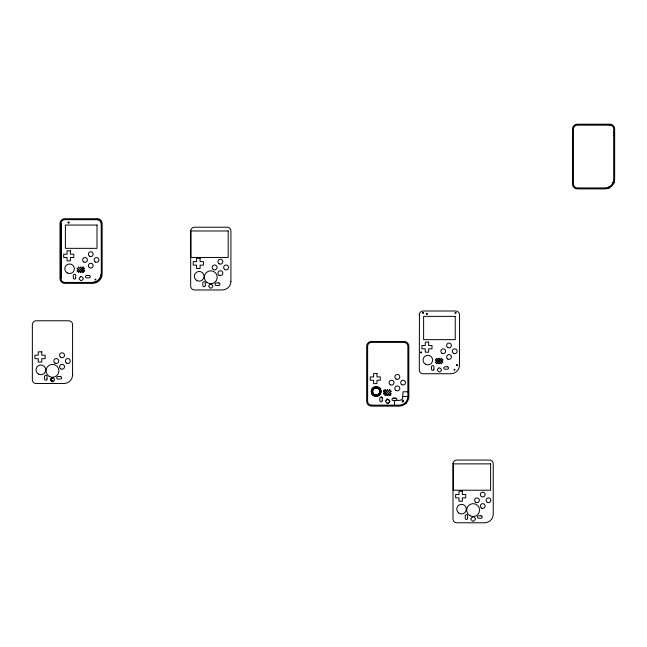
<?xml version="1.0" encoding="UTF-8"?>
<svg xmlns="http://www.w3.org/2000/svg" width="647" height="647" viewBox="0 0 647 647"><rect width="100%" height="100%" fill="white"/><g stroke="black" fill="none" stroke-linecap="round" stroke-linejoin="round"><path stroke-width="0.97" d="M419.305 314.838A3.833 3.833 0 0 1 423.138 311.005L455.706 311.005A3.833 3.833 0 0 1 459.54 314.838L459.54 365.118A8.621 8.621 0 0 1 450.919 373.74L422.693 373.731A3.833 3.833 0 0 1 419.305 369.922L419.434 313.844M371.297 391.524C371.063 385.272 381.253 385.272 381.018 391.524C381.253 397.768 371.063 397.768 371.297 391.524L372.567 391.524C372.389 386.906 379.926 386.906 379.749 391.524C379.926 396.134 372.389 396.134 372.567 391.524M407.869 391.758L403.081 391.758L402.563 398.463A3.833 3.833 0 0 1 399.248 400.38L394.46 400.38L394.46 405.176M374.896 396.215L375.228 394.993M377.088 388.046L377.419 386.825M613.219 182.114L612.814 183.085M614.108 182.478L613.704 183.449M380.104 387.901L380.104 388.426M373.764 395.657A4.788 4.788 0 0 0 380.946 391.508A4.788 4.788 0 0 0 373.764 387.359A4.788 4.788 0 0 0 373.764 395.657L374.362 394.63A3.591 3.591 0 0 1 374.387 388.41L373.723 387.31M377.953 388.41L378.592 387.31M406.445 402.871L405.58 403.736M50.725 378.964L51.744 377.945A1.027 1.027 0 0 1 53.2 377.945L54.211 378.964A1.027 1.027 0 0 1 54.211 380.42L53.2 381.439A1.027 1.027 0 0 1 51.881 381.552L50.725 380.42A1.027 1.027 0 0 1 50.725 378.964L53.2 381.439M50.725 380.42L51.453 379.692M51.881 381.552L52.593 380.832M372.721 394.961L373.618 394.063M378.697 388.976L379.595 388.079M388.475 399.579L389.494 400.598A1.027 1.027 0 0 1 389.494 402.054L388.426 403.032A0.954 0.954 0 0 1 387.076 403.032L386.008 402.054A1.027 1.027 0 0 1 386.008 400.598L387.48 399.328M386.008 400.614L387.019 399.595M371.944 393.95L373.044 393.319M379.271 389.72L380.371 389.09M608.851 187.056L607.873 187.46M609.215 187.937L608.245 188.342M403.057 401.706C404.351 400.242 401.229 401.156 403.057 401.69M371.459 392.778L372.688 392.446M379.627 390.594L380.857 390.262M380.703 388.677L380.193 388.54M609.862 124.216L577.286 124.216A4.788 4.788 0 0 0 572.498 129.004L572.498 184.096A4.788 4.788 0 0 0 577.286 188.884L605.066 188.884A9.584 9.584 0 0 0 614.65 179.308L614.65 129.004A4.788 4.788 0 0 0 609.862 124.216L609.862 125.17A3.833 3.833 0 0 1 613.696 129.004L613.696 179.308A8.621 8.621 0 0 1 605.066 187.929L577.286 187.929A3.833 3.833 0 0 1 573.452 184.096L573.452 129.004A3.833 3.833 0 0 1 577.286 125.17L609.862 125.17M613.696 132.667L614.65 132.667M613.696 135.401L614.65 135.401M64.465 282.415L92.691 282.424A8.621 8.621 0 0 0 101.312 273.802L101.199 223.506A3.833 3.833 0 0 0 97.365 219.673M379.749 391.524L381.018 391.524M384.925 395.082L385.677 395.082L385.305 394.435L384.925 395.082L390.901 395.115M403.081 396.546L407.869 396.546L407.869 346.25A3.833 3.833 0 0 0 404.035 342.417L371.459 342.417A3.833 3.833 0 0 0 367.633 346.25L367.633 401.342A3.833 3.833 0 0 0 371.459 405.176M393.255 398.212L395.657 398.212A1.197 1.197 0 0 1 396.854 399.409A1.197 1.197 0 0 1 395.657 400.606L393.255 400.606A1.197 1.197 0 0 1 392.058 399.409A1.197 1.197 0 0 1 393.255 398.212L395.657 398.228M371.022 405.143L399.248 405.176A8.621 8.621 0 0 0 407.869 396.538M386.89 399.005L387.747 399.062M371.459 390.262L372.688 390.594M379.627 392.446L380.857 392.778M383.946 394.063L384.553 393.635L384.092 393.239L383.695 393.708L383.946 394.063L383.914 390.068M371.944 389.09L373.044 389.72M379.271 393.319L380.371 393.95M372.721 388.079L373.618 388.976M378.697 394.063L379.595 394.961M51.744 377.945L52.472 378.673M377.953 394.63L378.592 395.729M374.896 386.825L375.228 388.046M377.088 394.993L377.419 396.215M376.158 386.655L376.158 387.925M376.158 395.115L376.158 396.385M61.077 223.522L61.077 278.606M101.312 223.522A3.833 3.833 0 0 0 97.479 219.689L64.797 219.673A3.833 3.833 0 0 0 60.964 223.506L60.964 278.598A3.833 3.833 0 0 0 64.797 282.424M402.41 402.159A1.051 1.051 0 0 1 402.191 401.989M402.191 400.501A1.051 1.051 0 0 1 403.461 400.331M387.076 399.644A0.954 0.954 0 0 1 388.426 399.644L389.445 400.663A0.954 0.954 0 0 1 389.445 402.013M381.479 397.032A1.27 1.27 0 0 1 382.312 398.228M101.199 273.802A8.621 8.621 0 0 1 92.578 282.424M388.475 403.073A1.027 1.027 0 0 1 387.019 403.073M374.387 394.63A3.591 3.591 0 0 0 379.773 391.524A3.591 3.591 0 0 0 374.387 388.41M78.279 267.284C78.974 268.861 79.427 265.99 78.279 267.284M384.836 390.012C385.531 391.597 385.984 388.718 384.836 390.012M436.507 358.6C437.21 360.169 437.647 357.322 436.507 358.6M72.585 375.042L72.569 375.462A8.621 8.621 0 0 1 63.964 383.525L36.183 383.525A3.833 3.833 0 0 1 32.35 379.692L32.35 324.6A3.833 3.833 0 0 1 36.183 320.775L68.76 320.775A3.833 3.833 0 0 1 72.585 324.6L72.585 375.042M77.147 270.867C77.81 272.46 78.319 269.597 77.147 270.867M230.914 281.477L230.898 281.906A8.621 8.621 0 0 1 222.293 289.961L194.504 289.961A3.833 3.833 0 0 1 190.671 286.128L190.671 231.044A3.833 3.833 0 0 1 194.504 227.21L227.081 227.21A3.833 3.833 0 0 1 230.914 231.044L230.914 281.477M435.374 362.183C436.046 363.776 436.547 360.913 435.374 362.183M453.029 463.543L453.013 518.967A3.833 3.833 0 0 0 456.41 522.776L484.627 522.784A8.621 8.621 0 0 0 493.249 514.163L493.249 463.875A3.833 3.833 0 0 0 489.423 460.049L456.847 460.049A3.833 3.833 0 0 0 453.143 462.888L453.029 463.543M77.122 268.489C77.745 270.098 78.327 267.251 77.122 268.489M383.679 391.225C384.302 392.834 384.884 389.987 383.679 391.225M435.35 359.805C435.973 361.414 436.555 358.567 435.35 359.805M68.032 222.422C69.092 225.107 70.038 220.344 68.032 222.422M426.26 313.738C427.319 316.423 428.265 311.66 426.26 313.738M78.141 269.629C78.667 271.279 79.419 268.473 78.141 269.629M78.327 272.023C78.853 273.673 79.605 270.867 78.327 272.023M79.338 268.432C79.864 270.082 80.616 267.276 79.338 268.432M79.338 270.826C79.864 272.476 80.616 269.67 79.338 270.826M80.535 267.235C81.069 268.877 81.805 266.087 80.535 267.235M80.543 269.629C81.061 271.263 81.805 268.481 80.543 269.629M80.535 272.023C81.061 273.673 81.813 270.867 80.535 272.023M81.732 268.432C82.234 270.082 83.051 267.268 81.732 268.432M81.732 270.826C82.258 272.476 83.01 269.67 81.732 270.826M82.929 269.629C83.455 271.271 84.223 268.489 82.929 269.629M82.743 272.023C83.277 273.673 84.029 270.867 82.743 272.023M83.924 270.826C84.45 272.476 85.202 269.67 83.924 270.826M95.101 279.431C95.683 281.259 96.524 278.137 95.101 279.431M384.698 392.365C385.224 393.999 385.992 391.225 384.698 392.365M385.895 391.168C386.421 392.81 387.173 390.004 385.895 391.168M385.895 393.562C386.421 395.204 387.173 392.397 385.895 393.562M387.092 389.963C387.618 391.613 388.378 388.807 387.092 389.963M387.1 392.365C387.618 393.991 388.362 391.217 387.1 392.365M387.092 394.759C387.618 396.401 388.378 393.594 387.092 394.759M388.289 391.168C388.823 392.81 389.575 390.004 388.289 391.168M388.289 393.562C388.823 395.204 389.575 392.397 388.289 393.562M389.486 392.365C390.02 394.007 390.772 391.2 389.486 392.365M389.3 394.759C389.834 396.401 390.586 393.594 389.3 394.759M390.481 393.562C391.006 395.204 391.758 392.397 390.481 393.562M422.531 312.76C423.3 315.138 424.383 311.078 422.531 312.76M420.615 352.267C421.383 354.645 422.467 350.585 420.615 352.267M436.369 360.945C436.871 362.595 437.696 359.781 436.369 360.945M436.555 363.339C437.081 364.981 437.849 362.199 436.555 363.339M437.566 359.748C438.1 361.398 438.852 358.584 437.566 359.748M437.566 362.142C438.092 363.784 438.86 361.002 437.566 362.142M438.763 358.551C439.297 360.201 440.049 357.387 438.763 358.551M438.771 360.945C439.281 362.579 440.057 359.797 438.771 360.945M438.763 363.339C439.297 364.989 440.049 362.183 438.763 363.339M439.968 359.748C440.494 361.398 441.246 358.584 439.968 359.748M439.968 362.142C440.494 363.792 441.246 360.986 439.968 362.142M441.165 360.945C441.691 362.595 442.443 359.781 441.165 360.945M440.979 363.339C441.505 364.989 442.257 362.183 440.979 363.339M442.152 362.142C442.677 363.792 443.43 360.986 442.152 362.142M455.108 312.76C455.868 315.138 456.96 311.078 455.108 312.76M454.145 369.688C454.728 371.515 455.569 368.402 454.145 369.688M456.523 364.957C457.292 367.334 458.375 363.282 456.523 364.957M83.956 268.448C84.401 270.114 85.291 267.348 83.956 268.448M390.513 391.176C390.958 392.842 391.847 390.076 390.513 391.176M442.184 359.756C442.629 361.43 443.518 358.664 442.184 359.756M82.8 267.195C83.148 268.885 84.199 266.176 82.8 267.195M389.357 389.923C389.704 391.613 390.756 388.904 389.357 389.923M441.036 358.511C441.383 360.201 442.427 357.492 441.036 358.511M80.463 276.851L79.452 277.87A1.027 1.027 0 0 0 79.452 279.326L80.463 280.337A1.027 1.027 0 0 0 81.918 280.337L82.937 279.326A1.027 1.027 0 0 0 82.937 277.87L81.918 276.851A1.027 1.027 0 0 0 80.463 276.851M210.065 284.381L209.046 285.4A1.027 1.027 0 0 0 209.046 286.856L210.065 287.875A1.027 1.027 0 0 0 211.52 287.875L212.54 286.856A1.027 1.027 0 0 0 212.54 285.4L211.52 284.381A1.027 1.027 0 0 0 210.065 284.381M438.698 368.167L437.679 369.178A1.027 1.027 0 0 0 437.679 370.634L438.698 371.653A1.027 1.027 0 0 0 440.154 371.653L441.165 370.634A1.027 1.027 0 0 0 441.165 369.178L440.154 368.167A1.027 1.027 0 0 0 438.698 368.167M472.456 516.921L471.097 518.271A0.954 0.954 0 0 0 471.097 519.63L472.456 520.981A0.954 0.954 0 0 0 473.814 520.981L475.165 519.63A0.954 0.954 0 0 0 475.165 518.271L473.814 516.921A0.954 0.954 0 0 0 472.456 516.921M97.365 218.718L64.797 218.718A4.788 4.788 0 0 0 60.001 223.506L60.001 278.598A4.788 4.788 0 0 0 64.797 283.386L92.578 283.386A9.584 9.584 0 0 0 102.161 273.802L102.161 223.506A4.788 4.788 0 0 0 97.365 218.718M97.001 225.051L65.387 225.051L65.387 248.335L97.001 248.335L97.001 225.051M228.181 230.971L190.914 230.971L190.914 257.457L228.181 257.457L228.181 230.971M70.418 250.826L67.062 250.826L67.062 254.182L63.705 254.182L63.705 257.53L67.062 257.53L67.062 260.887L70.418 260.887L70.418 257.53L73.766 257.53L73.766 254.182L70.418 254.182L70.418 250.826M200.085 258.274L196.591 258.274L196.591 261.623L193.235 261.623L193.235 265.124L196.591 265.124L196.591 268.473L200.085 268.473L200.085 265.124L203.441 265.124L203.441 261.623L200.085 261.623L200.085 258.274M89.1 275.485L86.698 275.485A1.197 1.197 0 0 0 85.501 276.681A1.197 1.197 0 0 0 86.698 277.878L89.1 277.878A1.197 1.197 0 0 0 90.297 276.681A1.197 1.197 0 0 0 89.1 275.485M218.694 282.941L216.3 282.941A1.27 1.27 0 0 0 215.03 284.211A1.27 1.27 0 0 0 216.3 285.481L218.694 285.481A1.27 1.27 0 0 0 219.964 284.211A1.27 1.27 0 0 0 218.694 282.941M455.229 316.367L423.615 316.367L423.615 339.651L455.229 339.651L455.229 316.367M404.035 341.462L371.459 341.462A4.788 4.788 0 0 0 366.671 346.25L366.671 401.342A4.788 4.788 0 0 0 371.459 406.13L399.248 406.13A9.584 9.584 0 0 0 408.823 396.546L408.823 346.25A4.788 4.788 0 0 0 404.035 341.462M428.646 342.142L425.289 342.142L425.289 345.49L421.941 345.49L421.941 348.846L425.289 348.846L425.289 352.203L428.646 352.203L428.646 348.846L431.994 348.846L431.994 345.49L428.646 345.49L428.646 342.142M41.764 351.839L38.27 351.839L38.27 355.187L34.914 355.187L34.914 358.689L38.27 358.689L38.27 362.037L41.764 362.037L41.764 358.689L45.12 358.689L45.12 355.187L41.764 355.187L41.764 351.839M447.328 366.792L444.934 366.792A1.197 1.197 0 0 0 443.737 367.997A1.197 1.197 0 0 0 444.934 369.194L447.328 369.194A1.197 1.197 0 0 0 448.525 367.997A1.197 1.197 0 0 0 447.328 366.792M376.975 373.554L373.618 373.554L373.618 376.91L370.262 376.91L370.262 380.266L373.618 380.266L373.618 383.614L376.975 383.614L376.975 380.266L380.323 380.266L380.323 376.91L376.975 376.91L376.975 373.554M60.373 376.505L57.979 376.505A1.27 1.27 0 0 0 56.71 377.775A1.27 1.27 0 0 0 57.979 379.045L60.373 379.045A1.27 1.27 0 0 0 61.643 377.775A1.27 1.27 0 0 0 60.373 376.505M490.62 463.875L453.256 463.875L453.256 490.224L490.62 490.224L490.62 463.875M462.354 491.186L458.998 491.186L458.998 494.534L455.65 494.534L455.65 497.891L458.998 497.891L458.998 501.239L462.354 501.239L462.354 497.891L465.711 497.891L465.711 494.534L462.354 494.534L462.354 491.186M481.036 515.837L478.643 515.837A1.197 1.197 0 0 0 477.446 517.034A1.197 1.197 0 0 0 478.643 518.231L481.036 518.231A1.197 1.197 0 0 0 482.233 517.034A1.197 1.197 0 0 0 481.036 515.837M467.627 518.231L467.627 515.837A1.197 1.197 0 0 0 466.43 514.64A1.197 1.197 0 0 0 465.225 515.837L465.225 518.231A1.197 1.197 0 0 0 466.43 519.428A1.197 1.197 0 0 0 467.627 518.231M433.911 369.194L433.911 366.792A1.197 1.197 0 0 0 432.714 365.595A1.197 1.197 0 0 0 431.517 366.792L431.517 369.194A1.197 1.197 0 0 0 432.714 370.391A1.197 1.197 0 0 0 433.911 369.194M382.24 400.622L382.24 398.212A1.197 1.197 0 0 0 381.043 397.015A1.197 1.197 0 0 0 379.846 398.212L379.846 400.622A1.197 1.197 0 0 0 381.043 401.819A1.197 1.197 0 0 0 382.24 400.622M379.821 393.344L379.821 389.696L379.773 393.344M205.358 285.408L205.358 283.014A1.27 1.27 0 0 0 204.088 281.744A1.27 1.27 0 0 0 202.818 283.014L202.818 285.408A1.27 1.27 0 0 0 204.088 286.678A1.27 1.27 0 0 0 205.358 285.408M75.683 277.878L75.683 275.485A1.197 1.197 0 0 0 74.486 274.279A1.197 1.197 0 0 0 73.289 275.485L73.289 277.878A1.197 1.197 0 0 0 74.486 279.075A1.197 1.197 0 0 0 75.683 277.878M47.029 378.972L47.029 376.578A1.27 1.27 0 0 0 45.759 375.309A1.27 1.27 0 0 0 44.497 376.578L44.497 378.972A1.27 1.27 0 0 0 45.759 380.242A1.27 1.27 0 0 0 47.029 378.972M219.139 263.83A2.467 2.467 0 0 0 222.843 261.695A2.467 2.467 0 0 0 219.139 259.56A2.467 2.467 0 0 0 219.139 263.83M213.389 269.581A2.467 2.467 0 0 0 217.093 267.446A2.467 2.467 0 0 0 213.389 265.31A2.467 2.467 0 0 0 213.389 269.581M224.622 269.403A2.467 2.467 0 0 0 228.569 267.769A2.467 2.467 0 0 0 225.18 265.165A2.467 2.467 0 0 0 224.622 269.403M219.139 275.331A2.467 2.467 0 0 0 222.843 273.196A2.467 2.467 0 0 0 219.139 271.061A2.467 2.467 0 0 0 219.139 275.331M207.024 282.521A6.47 6.47 0 0 0 217.23 277.903A6.47 6.47 0 0 0 208.124 271.376A6.47 6.47 0 0 0 207.024 282.521M196.769 280.523A4.861 4.861 0 0 0 204.064 276.309A4.861 4.861 0 0 0 196.769 272.096A4.861 4.861 0 0 0 196.769 280.523M60.551 357.217A2.467 2.467 0 0 0 64.498 355.583A2.467 2.467 0 0 0 61.109 352.979A2.467 2.467 0 0 0 60.551 357.217M55.068 363.145A2.467 2.467 0 0 0 58.772 361.01A2.467 2.467 0 0 0 55.068 358.875A2.467 2.467 0 0 0 55.068 363.145M66.568 363.145A2.467 2.467 0 0 0 70.264 361.01A2.467 2.467 0 0 0 66.568 358.875A2.467 2.467 0 0 0 66.568 363.145M60.818 368.895A2.467 2.467 0 0 0 64.514 366.76A2.467 2.467 0 0 0 60.818 364.625A2.467 2.467 0 0 0 60.818 368.895M49.237 376.433A6.47 6.47 0 0 0 58.934 370.828A6.47 6.47 0 0 0 49.237 365.231A6.47 6.47 0 0 0 49.237 376.433M38.448 374.079A4.861 4.861 0 0 0 45.743 369.874A4.861 4.861 0 0 0 38.448 365.66A4.861 4.861 0 0 0 38.448 374.079M447.805 347.552A2.394 2.394 0 0 0 451.396 345.482A2.394 2.394 0 0 0 447.805 343.403A2.394 2.394 0 0 0 447.805 347.552M453.555 353.302A2.394 2.394 0 0 0 457.146 351.224A2.394 2.394 0 0 0 453.555 349.154A2.394 2.394 0 0 0 453.555 353.302M442.055 353.302A2.394 2.394 0 0 0 445.654 351.224A2.394 2.394 0 0 0 442.055 349.154A2.394 2.394 0 0 0 442.055 353.302M447.805 359.053A2.394 2.394 0 0 0 451.396 356.974A2.394 2.394 0 0 0 447.805 354.904A2.394 2.394 0 0 0 447.805 359.053M425.435 364.237A4.788 4.788 0 0 0 432.617 360.088A4.788 4.788 0 0 0 425.435 355.939A4.788 4.788 0 0 0 425.435 364.237M89.577 256.236A2.394 2.394 0 0 0 93.168 254.166A2.394 2.394 0 0 0 89.577 252.087A2.394 2.394 0 0 0 89.577 256.236M95.327 261.986A2.394 2.394 0 0 0 98.918 259.916A2.394 2.394 0 0 0 95.327 257.838A2.394 2.394 0 0 0 95.327 261.986M83.827 261.986A2.394 2.394 0 0 0 87.418 259.916A2.394 2.394 0 0 0 83.827 257.838A2.394 2.394 0 0 0 83.827 261.986M89.318 267.559A2.394 2.394 0 0 0 93.144 265.974A2.394 2.394 0 0 0 89.852 263.45A2.394 2.394 0 0 0 89.318 267.559M67.207 272.921A4.788 4.788 0 0 0 74.389 268.772A4.788 4.788 0 0 0 67.207 264.623A4.788 4.788 0 0 0 67.207 272.921M458.626 512.934A4.788 4.788 0 0 0 466.293 509.755A4.788 4.788 0 0 0 459.71 504.709A4.788 4.788 0 0 0 458.626 512.934M469.9 515.691A6.47 6.47 0 0 0 479.597 510.087A6.47 6.47 0 0 0 469.9 504.49A6.47 6.47 0 0 0 469.9 515.691M475.771 502.355A2.394 2.394 0 0 0 479.362 500.285A2.394 2.394 0 0 0 475.771 498.206A2.394 2.394 0 0 0 475.771 502.355M481.514 496.613A2.394 2.394 0 0 0 485.113 494.534A2.394 2.394 0 0 0 481.514 492.464A2.394 2.394 0 0 0 481.514 496.613M487.264 502.355A2.394 2.394 0 0 0 490.855 500.285A2.394 2.394 0 0 0 487.264 498.206A2.394 2.394 0 0 0 487.264 502.355M481.514 508.105A2.394 2.394 0 0 0 485.113 506.035A2.394 2.394 0 0 0 481.514 503.956A2.394 2.394 0 0 0 481.514 508.105M401.884 384.714A2.394 2.394 0 0 0 405.475 382.644A2.394 2.394 0 0 0 401.884 380.565A2.394 2.394 0 0 0 401.884 384.714M396.093 379.045A2.467 2.467 0 0 0 399.797 376.91A2.467 2.467 0 0 0 396.093 374.775A2.467 2.467 0 0 0 396.093 379.045M390.351 384.795A2.467 2.467 0 0 0 394.047 382.66A2.467 2.467 0 0 0 390.351 380.525A2.467 2.467 0 0 0 390.351 384.795M396.093 390.545A2.467 2.467 0 0 0 399.797 388.41A2.467 2.467 0 0 0 396.093 386.267A2.467 2.467 0 0 0 396.093 390.545"/></g></svg>
